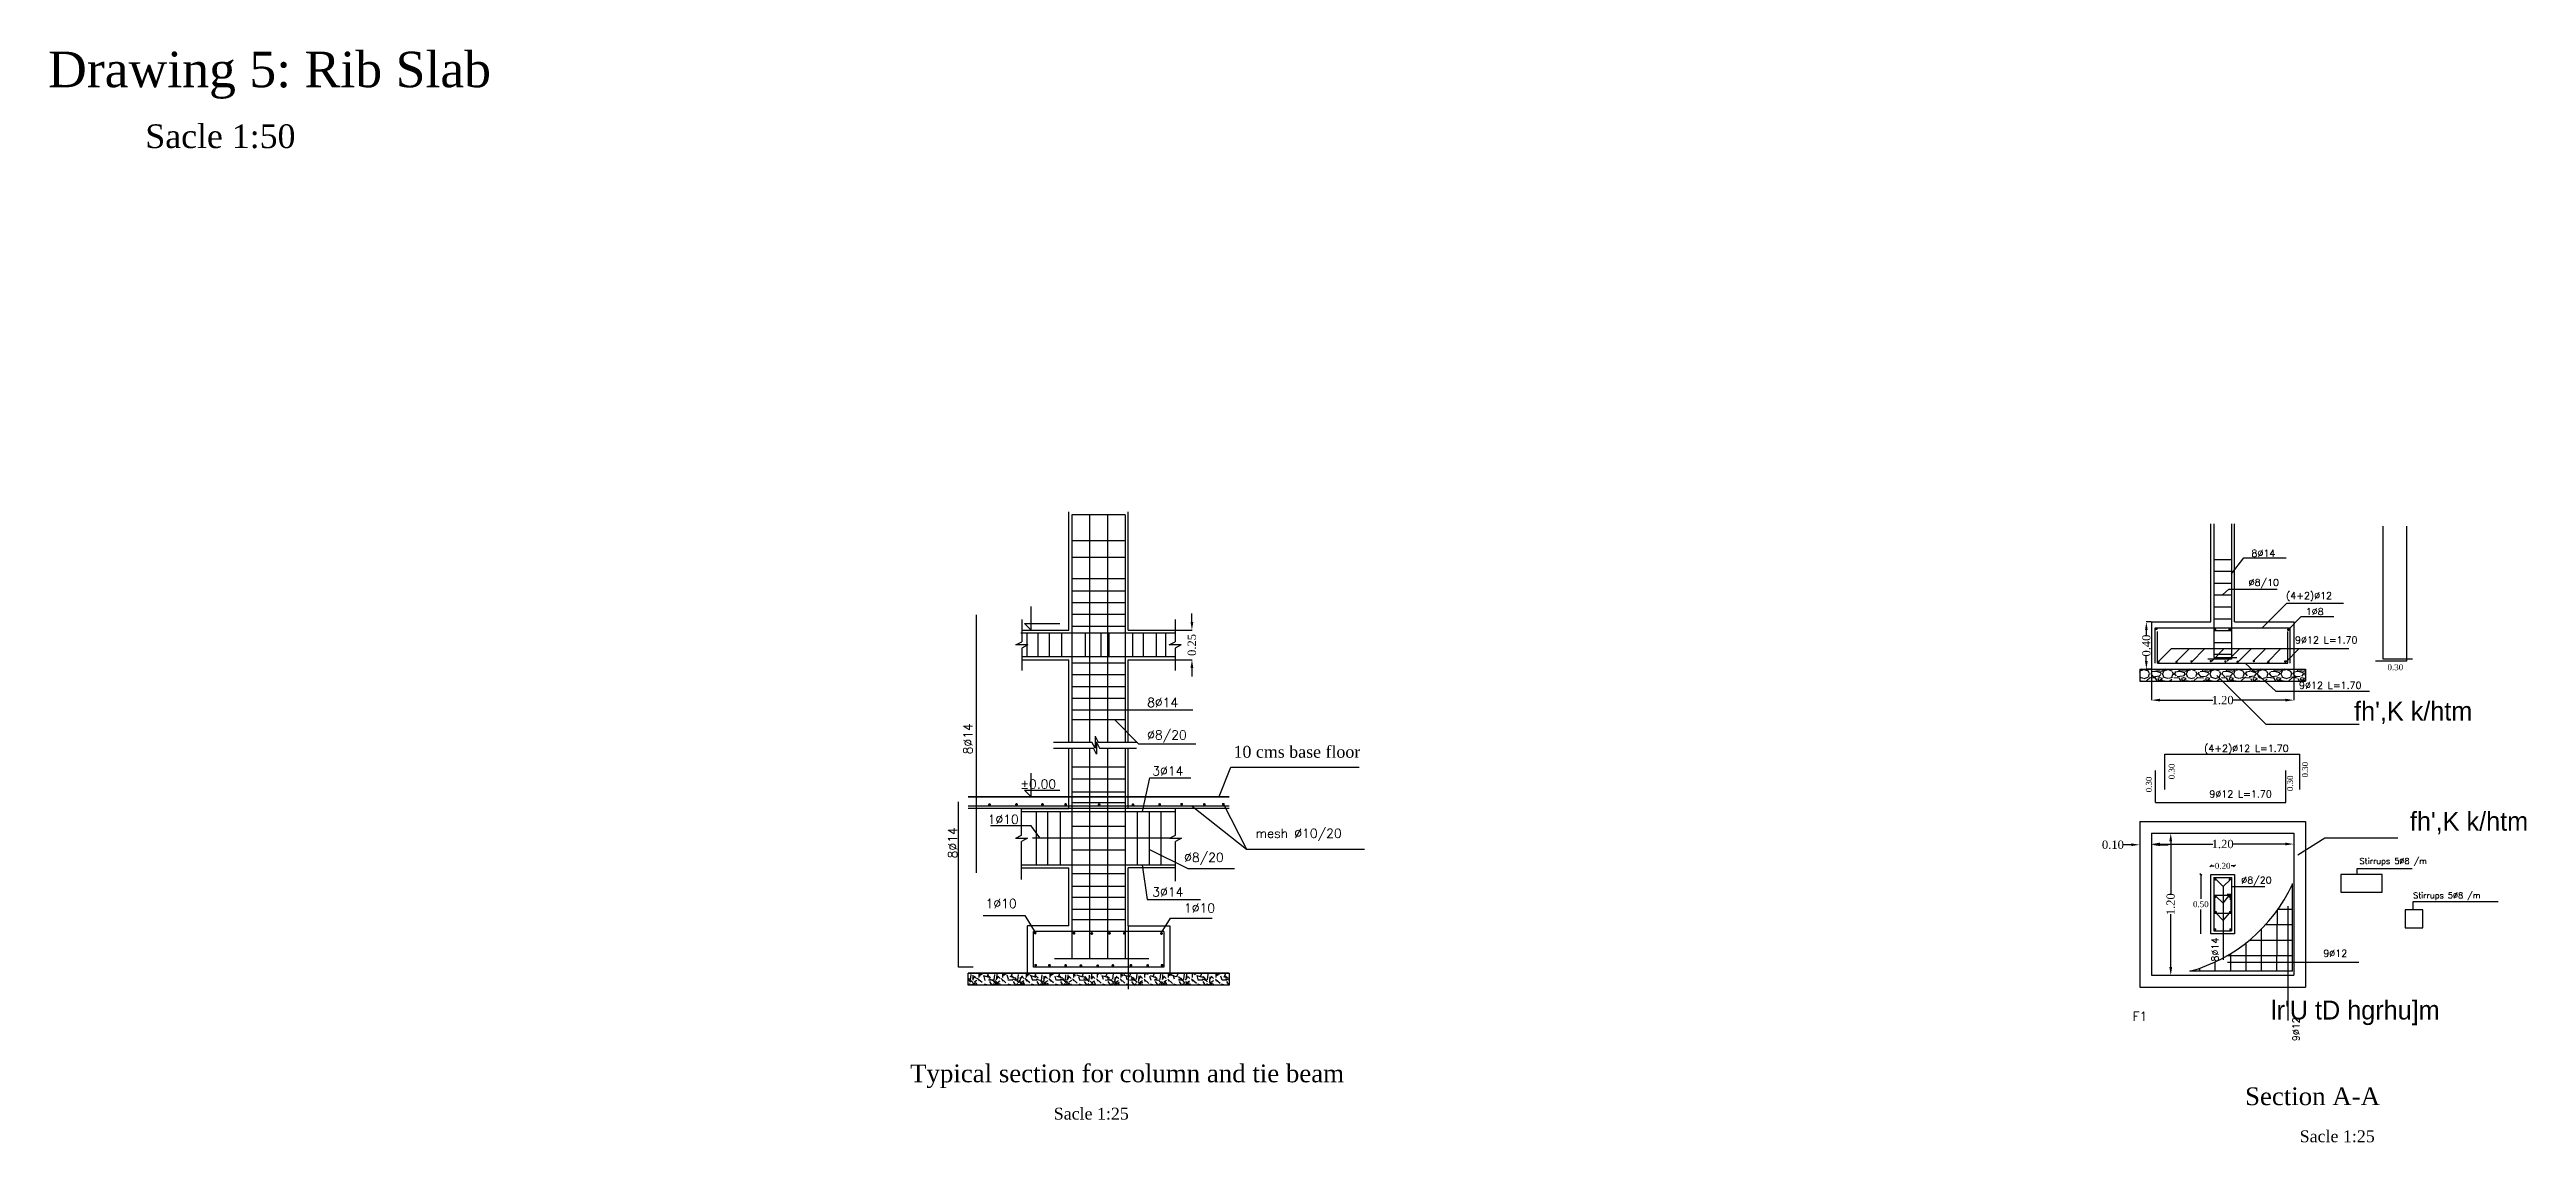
# Model space of a CAD drawing. Extents: x 159757 to 319554, y 183478 to 366995.
# Drawn here: x 159785.21 to 159806.11, y 183494.41 to 183503.64 of the extents above; entities that cross this region are included whole.
import ezdxf

# ---------------------------------------------------------------- set-up
doc = ezdxf.new("R2010")
doc.units = 0
doc.header["$MEASUREMENT"] = 0
doc.header["$PDSIZE"] = 2
doc.linetypes.add('HIDDEN', pattern=[0.375, 0.25, -0.125])
for name, color, linetype in [('04', 1, 'Continuous'), ('1', 6, 'Continuous'), ('DIM', 12, 'Continuous'), ('DIM6', 180, 'Continuous'), ('DROAD', 4, 'HIDDEN'), ('HACTH', 8, 'Continuous'), ('HATCH', 8, 'Continuous'), ('M1', 3, 'Continuous'), ('PAR', 6, 'Continuous'), ('TEXT', 6, 'Continuous'), ('WALL', 7, 'Continuous')]:
    doc.layers.add(name, color=color, linetype=linetype)
doc.styles.add('ATT', font='TXT')
doc.styles.add('F1', font='f1.shx')
doc.styles.get("Standard").update_dxf_attribs({"font": 'times.ttf', "height": 0.15})
doc.styles.add('style11', font='times.ttf', dxfattribs={"height": 0.05})
doc.styles.add('style110', font='times.ttf', dxfattribs={"height": 0.07})
doc.styles.add('style13', font='times.ttf', dxfattribs={"height": 0.06})
doc.styles.add('STYLE2', font='romanc.shx', dxfattribs={"height": 50})
doc.dimstyles.new('Copy of dss', dxfattribs={"dimtxt": 0.18, "dimasz": 0.07, "dimexe": 0.18, "dimexo": 0.0625, "dimgap": 0.09, "dimtad": 0, "dimtoh": 1, "dimrnd": 0.05, "dimzin": 0, "dimdsep": 46, "dimtxsty": 'ATT', "dimcen": 0.09, "dimse1": 1, "dimse2": 1, "dimclrd": 8, "dimclrt": 2, "dimadec": 0, "dimazin": 0, "dimtfac": 1, "dimtofl": 0, "dimtmove": 0, "dimatfit": 3, "dimfxl": 0.18, "dimtolj": 1, "dimtzin": 0, "dimarcsym": 0})

# ---------------------------------------------------------------- blocks, each defined once
blk = doc.blocks.new('_Oblique')
at = {"color": 0, "linetype": 'ByBlock', "lineweight": -2}
blk.add_line((-0.5, -0.5), (0.5, 0.5), dxfattribs=at)
blk = doc.blocks.new('*D49')
at = {"layer": 'DEFPOINTS', "color": 0, "linetype": 'Continuous', "transparency": 16777216}
for p in [(159794.709, 183498.736), (159794.851, 183498.736), (159794.709, 183498.486)]:
    blk.add_point(p, dxfattribs=at)
at = {"layer": 'DIM6', "color": 7, "linetype": 'Continuous', "lineweight": -2, "transparency": 16777216}
for p, q in [((159794.851, 183498.806), (159794.851, 183498.876)), ((159794.851, 183498.416), (159794.851, 183498.346))]:
    blk.add_line(p, q, dxfattribs=at)
at = {"layer": 'DIM6', "color": 0, "linetype": 'Continuous', "lineweight": -2, "transparency": 16777216}
for p, q in [((159794.711, 183498.736), (159794.852, 183498.736)), ((159794.711, 183498.486), (159794.852, 183498.486))]:
    blk.add_line(p, q, dxfattribs=at)
at = {"layer": 'DIM6', "color": 7, "linetype": 'Continuous', "transparency": 16777216}
for points in [[(159794.839, 183498.806), (159794.863, 183498.806), (159794.851, 183498.736)], [(159794.839, 183498.416), (159794.863, 183498.416), (159794.851, 183498.486)]]:
    blk.add_solid(points, dxfattribs=at)
at = {"layer": 'DIM6', "color": 7, "linetype": 'Continuous', "transparency": 16777216, "insert": (159794.851, 183498.611), "char_height": 0.07, "attachment_point": 5, "rotation": 90, "style": 'style110'}
blk.add_mtext('\\A1;0.25', dxfattribs=at)
blk = doc.blocks.new('*D50')
at = {"layer": 'DEFPOINTS', "color": 0, "linetype": 'Continuous', "transparency": 16777216}
for p in [(159802.948, 183497.022), (159804.148, 183497.022), (159804.148, 183496.93)]:
    blk.add_point(p, dxfattribs=at)
at = {"layer": 'DIM6', "color": 0, "linetype": 'Continuous', "lineweight": -2, "transparency": 16777216}
for p, q in [((159802.948, 183497.02), (159802.948, 183496.929)), ((159804.148, 183497.02), (159804.148, 183496.929))]:
    blk.add_line(p, q, dxfattribs=at)
at = {"layer": 'DIM6', "color": 7, "linetype": 'Continuous', "lineweight": -2, "transparency": 16777216}
for p, q in [((159803.018, 183496.93), (159803.466, 183496.93)), ((159804.078, 183496.93), (159803.631, 183496.93))]:
    blk.add_line(p, q, dxfattribs=at)
at = {"layer": 'DIM6', "color": 7, "linetype": 'Continuous', "transparency": 16777216}
for points in [[(159803.018, 183496.942), (159803.018, 183496.919), (159802.948, 183496.93)], [(159804.078, 183496.942), (159804.078, 183496.919), (159804.148, 183496.93)]]:
    blk.add_solid(points, dxfattribs=at)
at = {"layer": 'DIM6', "color": 7, "linetype": 'Continuous', "transparency": 16777216, "insert": (159803.548, 183496.93), "char_height": 0.07, "attachment_point": 5, "style": 'style110'}
blk.add_mtext('\\A1;1.20', dxfattribs=at)
blk = doc.blocks.new('*D51')
at = {"layer": 'DEFPOINTS', "color": 0, "linetype": 'Continuous', "transparency": 16777216}
for p in [(159802.948, 183497.022), (159802.948, 183495.822), (159803.11, 183495.822)]:
    blk.add_point(p, dxfattribs=at)
at = {"layer": 'DIM6', "color": 0, "linetype": 'Continuous', "lineweight": -2, "transparency": 16777216}
for p, q in [((159802.95, 183497.022), (159803.112, 183497.022)), ((159802.95, 183495.822), (159803.112, 183495.822))]:
    blk.add_line(p, q, dxfattribs=at)
at = {"layer": 'DIM6', "color": 7, "linetype": 'Continuous', "lineweight": -2, "transparency": 16777216}
for p, q in [((159803.11, 183496.952), (159803.11, 183496.504)), ((159803.11, 183495.892), (159803.11, 183496.339))]:
    blk.add_line(p, q, dxfattribs=at)
at = {"layer": 'DIM6', "color": 7, "linetype": 'Continuous', "transparency": 16777216}
for points in [[(159803.098, 183496.952), (159803.122, 183496.952), (159803.11, 183497.022)], [(159803.098, 183495.892), (159803.122, 183495.892), (159803.11, 183495.822)]]:
    blk.add_solid(points, dxfattribs=at)
at = {"layer": 'DIM6', "color": 7, "linetype": 'Continuous', "transparency": 16777216, "insert": (159803.11, 183496.422), "char_height": 0.07, "attachment_point": 5, "rotation": 90, "style": 'style110'}
blk.add_mtext('\\A1;1.20', dxfattribs=at)
blk = doc.blocks.new('*D52')
at = {"layer": 'DEFPOINTS', "color": 0, "linetype": 'Continuous', "transparency": 16777216}
for p in [(159802.948, 183498.406), (159804.148, 183498.406), (159804.148, 183498.145)]:
    blk.add_point(p, dxfattribs=at)
at = {"layer": 'DIM6', "color": 0, "linetype": 'Continuous', "lineweight": -2, "transparency": 16777216}
for p, q in [((159802.948, 183498.404), (159802.948, 183498.144)), ((159804.148, 183498.404), (159804.148, 183498.144))]:
    blk.add_line(p, q, dxfattribs=at)
at = {"layer": 'DIM6', "color": 7, "linetype": 'Continuous', "lineweight": -2, "transparency": 16777216}
for p, q in [((159803.018, 183498.145), (159803.466, 183498.145)), ((159804.078, 183498.145), (159803.631, 183498.145))]:
    blk.add_line(p, q, dxfattribs=at)
at = {"layer": 'DIM6', "color": 7, "linetype": 'Continuous', "transparency": 16777216}
for points in [[(159803.018, 183498.157), (159803.018, 183498.134), (159802.948, 183498.145)], [(159804.078, 183498.157), (159804.078, 183498.134), (159804.148, 183498.145)]]:
    blk.add_solid(points, dxfattribs=at)
at = {"layer": 'DIM6', "color": 7, "linetype": 'Continuous', "transparency": 16777216, "insert": (159803.548, 183498.145), "char_height": 0.07, "attachment_point": 5, "style": 'style110'}
blk.add_mtext('\\A1;1.20', dxfattribs=at)
blk = doc.blocks.new('*D53')
at = {"layer": 'DEFPOINTS', "color": 0, "linetype": 'Continuous', "transparency": 16777216}
for p in [(159802.848, 183496.927), (159802.848, 183496.924), (159802.948, 183496.927)]:
    blk.add_point(p, dxfattribs=at)
at = {"layer": 'DIM6', "color": 7, "linetype": 'Continuous', "lineweight": -2, "transparency": 16777216}
for p, q in [((159802.778, 183496.924), (159802.708, 183496.924)), ((159803.018, 183496.924), (159803.088, 183496.924))]:
    blk.add_line(p, q, dxfattribs=at)
at = {"layer": 'DIM6', "color": 0, "linetype": 'Continuous', "lineweight": -2, "transparency": 16777216}
for p, q in [((159802.848, 183496.925), (159802.848, 183496.923)), ((159802.948, 183496.925), (159802.948, 183496.923))]:
    blk.add_line(p, q, dxfattribs=at)
at = {"layer": 'DIM6', "color": 7, "linetype": 'Continuous', "transparency": 16777216}
for points in [[(159802.778, 183496.936), (159802.778, 183496.913), (159802.848, 183496.924)], [(159803.018, 183496.936), (159803.018, 183496.913), (159802.948, 183496.924)]]:
    blk.add_solid(points, dxfattribs=at)
at = {"layer": 'DIM6', "color": 7, "linetype": 'Continuous', "transparency": 16777216, "insert": (159802.622, 183496.924), "char_height": 0.07, "attachment_point": 5, "style": 'style110'}
blk.add_mtext('\\A1;0.10', dxfattribs=at)
blk = doc.blocks.new('*D54')
at = {"layer": 'DEFPOINTS', "color": 0, "linetype": 'Continuous', "transparency": 16777216}
for p in [(159802.904, 183498.806), (159802.948, 183498.806), (159802.948, 183498.406)]:
    blk.add_point(p, dxfattribs=at)
at = {"layer": 'DIM6', "color": 0, "linetype": 'Continuous', "lineweight": -2, "transparency": 16777216}
for p, q in [((159802.946, 183498.806), (159802.903, 183498.806)), ((159802.946, 183498.406), (159802.903, 183498.406))]:
    blk.add_line(p, q, dxfattribs=at)
at = {"layer": 'DIM6', "color": 7, "linetype": 'Continuous', "lineweight": -2, "transparency": 16777216}
for p, q in [((159802.904, 183498.736), (159802.904, 183498.693)), ((159802.904, 183498.476), (159802.904, 183498.519))]:
    blk.add_line(p, q, dxfattribs=at)
at = {"layer": 'DIM6', "color": 7, "linetype": 'Continuous', "transparency": 16777216}
for points in [[(159802.893, 183498.736), (159802.916, 183498.736), (159802.904, 183498.806)], [(159802.893, 183498.476), (159802.916, 183498.476), (159802.904, 183498.406)]]:
    blk.add_solid(points, dxfattribs=at)
at = {"layer": 'DIM6', "color": 7, "linetype": 'Continuous', "transparency": 16777216, "insert": (159802.904, 183498.606), "char_height": 0.07, "attachment_point": 5, "rotation": 90, "style": 'style110'}
blk.add_mtext('\\A1;0.40', dxfattribs=at)

msp = doc.modelspace()

# ---------------------------------------------------------------- hatches: boundary and pattern name
at = {"layer": 'HACTH', "ltscale": 0.05}
h = msp.add_hatch(dxfattribs=at)
h.set_pattern_fill('GRAVEL', color=0, scale=0.2, angle=90, style=0)
h.set_pattern_definition([(318.0128, (195382.343357, 150462.225588), (1.8000002683214, -1.5999996464316), [0.0269072, -2.6638176]), (274.9697, (195382.3633565, 150462.207588), (-0.1999982614014, 2.4000002103035), [0.0461736, -4.571185]), (222.5104, (195382.367357, 150462.161588), (2.2000017347742, 1.9999981436694), [0.0325576, -3.2232064]), (357.2737, (195382.4173565, 150462.083588), (-4.0000000589947, 0.1999992035454), [0.0420476, -4.1627116]), (22.8337, (195382.459357, 150462.081588), (-2.3999992823556, -1.0000019810874), [0.041231, -4.0818746]), (87.2737, (195382.4973565, 150462.097588), (-0.1999992035454, -4.0000000589947), [0.0420476, -4.1627116]), (127.6942, (195382.4993565, 150462.139588), (1.9999980810321, -2.6000014691236), [0.0556058, -5.5049698]), (162.2553, (195382.4653565, 150462.183588), (-4.3999992462478, 1.4000021525411), [0.0524976, -5.1972642]), (211.4296, (195382.4153565, 150462.199588), (-2.5999990072985, -1.6000016468353), [0.04219, -4.1768146]), (265.2364, (195382.379357, 150462.177588), (0.199998306532, 2.200000189264), [0.0481664, -2.3601526]), (312.3974, (195382.3753565, 150462.129588), (2.1999984164028, -2.40000147021465), [0.0622896, -6.166675]), (228.8141, (195382.419357, 150462.281588), (-1.1999994626686, -1.400000589361), [0.0212602, -2.1047688]), (261.4692, (195382.405357, 150462.265588), (0.400001582008, 2.599999656963), [0.0404474, -4.0043022]), (315, (195382.39936, 150462.22559), (0.2000000619, -3e-17), [0.0282842, -0.2545584]), (293.1986, (195382.375357, 150462.211588), (-0.400000265053, 0.999999946133), [0.0152316, -1.507923]), (21.8014, (195382.381357, 150462.197588), (-0.600000054602, -0.1999999821), [0.0215406, -1.0554924]), (120.9638, (195382.401357, 150462.205588), (-0.400000496708, 0.599999604458), [0.0349858, -1.1312046]), (251.5651, (195382.383357, 150462.23559), (0.199999680645, 0.40000008692), [0.0252982, -0.6071574]), (106.3895, (195382.381357, 150462.081588), (-0.5999985419636, 2.0000004396824), [0.03544, -3.508569]), (160.3462, (195382.371357, 150462.115588), (2.2000004271212, -0.7999990494743), [0.0297322, -2.9434816]), (23.1986, (195382.343357, 150462.235588), (-0.999999946133, -0.400000265053), [0.030463, -1.4926916]), (73.6105, (195382.371357, 150462.247588), (-0.5999985419636, -2.0000004396824), [0.03544, -3.508569]), (69.444, (195382.505357, 150462.081588), (-0.399999199284, -1.000000368908), [0.034176, -1.6746248]), (24.7751, (195382.517357, 150462.113588), (-2.200000684368, -0.999998437849), [0.0286356, -2.8349286]), (156.8014, (195382.543357, 150462.237588), (-0.999999946133, 0.400000265053), [0.030463, -1.4926916]), (107.354, (195382.515357, 150462.249588), (0.7999989004518, -2.6000004038194), [0.0335262, -3.3190848]), (159.444, (195382.543357, 150462.139588), (1.000000368908, -0.399999199284), [0.017088, -1.6917128]), (191.3099, (195382.543357, 150462.225588), (-0.800000150446, -0.199999526432), [0.010198, -1.0096058]), (255.9638, (195382.533357, 150462.22359), (0.19999961147, 0.6000001092), [0.041231, -0.78339]), (276.009, (195382.523357, 150462.183588), (-0.1999998634964, 1.9999999501812), [0.03821, -3.7827846]), (33.6901, (195382.419357, 150462.20559), (-0.399999911554, -0.2000002669), [0.0288444, -0.6922658]), (83.1572, (195382.4433565, 150462.221588), (0.400001599585, 3.3999998730957), [0.0503588, -4.9855126]), (150.9454, (195382.449357, 150462.271588), (1.400000076914, -0.80000000544), [0.0205912, -2.0385348]), (180, (195382.43136, 150462.28159), (-0.2, -0.2), [0.012, -0.188]), (210.2564, (195382.517357, 150462.179588), (1.400000491171, 0.7999989773605), [0.0277848, -2.750704]), (138.0128, (195382.493357, 150462.165588), (-1.8000002683214, 1.5999996464316), [0.0538144, -2.6369104]), (90, (195382.45336, 150462.20159), (-0.2, 0.2), [0.052, -0.148]), (55.3048, (195382.453357, 150462.253588), (-1.400001721919, -1.9999988517975), [0.0316228, -3.1306548]), (344.0546, (195382.471357, 150462.279588), (0.80000002533, -0.19999997786), [0.0291204, -1.4269016]), (297.646, (195382.4993565, 150462.271588), (2.0000015426338, -3.7999991614359), [0.047413, -4.6938948]), (265.4261, (195382.5213565, 150462.229588), (-0.1999989602322, -2.6000001116624), [0.0501598, -4.9658148])])
h.paths.add_polyline_path([(159792.963, 183495.74), (159792.963, 183495.841), (159795.165, 183495.841), (159795.165, 183495.74)])
at = {"layer": 'HATCH', "ltscale": 0.2}
h = msp.add_hatch(dxfattribs=at)
h.set_pattern_fill('GRAVEL', color=0, scale=0.2, style=0)
h.set_pattern_definition([(228.0128, (159809.428828, 183515.965402), (-1.599999646, -1.800000268), [0.0269072, -2.6638176]), (184.9697, (159809.410828, 183515.9454025), (2.4000002103, 0.1999982614), [0.0461736, -4.571185]), (132.5104, (159809.364828, 183515.941402), (1.999998144, -2.200001735), [0.0325576, -3.2232064]), (267.2737, (159809.286828, 183515.891402), (0.1999992035, 4.000000059), [0.0420476, -4.1627116]), (292.8337, (159809.284828, 183515.849402), (-1.000001981, 2.3999992824), [0.041231, -4.0818746]), (357.2737, (159809.300828, 183515.811402), (-4.000000059, 0.1999992035), [0.0420476, -4.1627116]), (37.6942, (159809.342828, 183515.8094025), (-2.600001469, -1.999998081), [0.0556058, -5.5049698]), (72.2553, (159809.386828, 183515.8434025), (1.4000021525, 4.3999992462), [0.0524976, -5.1972642]), (121.4296, (159809.402828, 183515.893402), (-1.600001647, 2.5999990073), [0.04219, -4.1768146]), (175.2364, (159809.380828, 183515.929402), (2.200000189, -0.199998307), [0.0481664, -2.3601526]), (222.3974, (159809.332828, 183515.9334025), (-2.4000014702, -2.1999984164), [0.0622896, -6.166675]), (138.8141, (159809.484828, 183515.889402), (-1.40000059, 1.199999463), [0.0212602, -2.1047688]), (171.4692, (159809.468828, 183515.903402), (2.599999657, -0.400001582), [0.0404474, -4.0043022]), (225, (159809.42883, 183515.9094), (-2e-17, -0.2000001), [0.0282842, -0.2545584]), (203.1986, (159809.414828, 183515.933402), (0.999999946, 0.400000265), [0.0152316, -1.507923]), (291.8014, (159809.400828, 183515.927402), (-0.19999998, 0.600000055), [0.0215406, -1.0554924]), (30.9638, (159809.408828, 183515.907402), (0.599999604, 0.400000497), [0.0349858, -1.1312046]), (161.5651, (159809.43883, 183515.9254), (0.40000009, -0.19999968), [0.0252982, -0.6071574]), (16.3895, (159809.284828, 183515.927402), (2.00000044, 0.599998542), [0.03544, -3.508569]), (70.3462, (159809.318828, 183515.937402), (-0.799999049, -2.200000427), [0.0297322, -2.9434816]), (293.1986, (159809.438828, 183515.965402), (-0.400000265, 0.999999946), [0.030463, -1.4926916]), (343.6105, (159809.450828, 183515.937402), (-2.00000044, 0.599998542), [0.03544, -3.508569]), (339.444, (159809.284828, 183515.803402), (-1.00000037, 0.3999992), [0.034176, -1.6746248]), (294.7751, (159809.316828, 183515.791402), (-0.999998438, 2.200000684), [0.0286356, -2.8349286]), (66.8014, (159809.440828, 183515.765402), (0.400000265, 0.999999946), [0.030463, -1.4926916]), (17.354, (159809.452828, 183515.793402), (-2.600000404, -0.7999989005), [0.0335262, -3.3190848]), (69.444, (159809.342828, 183515.765402), (-0.3999992, -1.00000037), [0.017088, -1.6917128]), (101.3099, (159809.428828, 183515.765402), (-0.19999953, 0.80000015), [0.010198, -1.0096058]), (165.9638, (159809.42683, 183515.775402), (0.60000011, -0.19999961), [0.041231, -0.78339]), (186.009, (159809.386828, 183515.785402), (1.99999995, 0.1999998635), [0.03821, -3.7827846]), (303.6901, (159809.40883, 183515.8894), (-0.20000027, 0.39999991), [0.0288444, -0.6922658]), (353.1572, (159809.424828, 183515.8654025), (3.399999873, -0.4000015996), [0.0503588, -4.9855126]), (60.9454, (159809.474828, 183515.859402), (-0.800000005, -1.400000077), [0.0205912, -2.0385348]), (90, (159809.48483, 183515.8774), (-0.2, 0.2), [0.012, -0.188]), (120.2564, (159809.382828, 183515.791402), (0.799998977, -1.400000491), [0.0277848, -2.750704]), (48.0128, (159809.368828, 183515.815402), (1.599999646, 1.800000268), [0.0538144, -2.6369104]), (0, (159809.40483, 183515.8554), (0.2, 0.2), [0.052, -0.148]), (325.3048, (159809.456828, 183515.855402), (-1.999998852, 1.400001722), [0.0316228, -3.1306548]), (254.0546, (159809.482828, 183515.837402), (-0.199999978, -0.800000025), [0.0291204, -1.4269016]), (207.646, (159809.474828, 183515.8094025), (-3.7999991614, -2.0000015426), [0.047413, -4.6938948]), (175.4261, (159809.432828, 183515.7874025), (-2.6000001117, 0.1999989602), [0.0501598, -4.9658148])])
h.paths.add_polyline_path([(159802.848, 183498.406), (159802.848, 183498.306), (159803.912, 183498.306), (159803.812, 183498.406)])
h.paths.add_polyline_path([(159804.248, 183498.306), (159804.248, 183498.406), (159803.812, 183498.406), (159803.912, 183498.306)])

# ---------------------------------------------------------------- linework, layer by layer
at = {"color": 0, "ltscale": 0.13}
for p, q in [((159793.838, 183499.711), (159793.838, 183498.366)), ((159793.988, 183499.711), (159793.988, 183498.366)), ((159794.138, 183499.711), (159794.138, 183498.366)), ((159794.288, 183499.711), (159794.288, 183498.366)), ((159793.838, 183499.489), (159793.838, 183499.265)), ((159794.288, 183499.489), (159793.838, 183499.489)), ((159794.288, 183499.489), (159794.288, 183499.276)), ((159794.288, 183499.489), (159794.288, 183499.397)), ((159794.288, 183499.349), (159793.838, 183499.349)), ((159793.838, 183499.3), (159793.838, 183499.265)), ((159793.838, 183499.283), (159793.838, 183499.276)), ((159794.288, 183499.3), (159794.288, 183499.276)), ((159794.288, 183499.283), (159794.288, 183499.276)), ((159794.288, 183499.168), (159793.838, 183499.168)), ((159794.288, 183499.064), (159793.838, 183499.064)), ((159793.033, 183496.687), (159793.033, 183498.864)), ((159794.288, 183498.966), (159793.838, 183498.966)), ((159794.288, 183498.867), (159793.838, 183498.867)), ((159794.709, 183498.711), (159793.408, 183498.711)), ((159793.458, 183498.711), (159793.458, 183498.512)), ((159793.55, 183498.711), (159793.55, 183498.512)), ((159793.645, 183498.711), (159793.645, 183498.512)), ((159793.75, 183498.711), (159793.75, 183498.512)), ((159794.288, 183498.766), (159793.838, 183498.766)), ((159793.95, 183498.711), (159793.95, 183498.512)), ((159794.081, 183498.711), (159794.081, 183498.512)), ((159794.15, 183498.711), (159794.15, 183498.512)), ((159794.35, 183498.711), (159794.35, 183498.512)), ((159794.439, 183498.711), (159794.439, 183498.512)), ((159794.55, 183498.711), (159794.55, 183498.512)), ((159794.55, 183498.711), (159794.55, 183498.512)), ((159794.629, 183498.711), (159794.629, 183498.512)), ((159794.709, 183498.511), (159793.413, 183498.511)), ((159793.838, 183498.458), (159793.838, 183497.79)), ((159794.288, 183498.458), (159793.838, 183498.458)), ((159793.988, 183498.456), (159793.988, 183497.79)), ((159794.138, 183498.458), (159794.138, 183497.79)), ((159794.288, 183498.457), (159794.288, 183497.79)), ((159794.288, 183498.358), (159793.838, 183498.358)), ((159794.288, 183498.258), (159793.838, 183498.258)), ((159794.288, 183498.158), (159793.838, 183498.158)), ((159794.288, 183497.979), (159793.838, 183497.979)), ((159794.288, 183497.979), (159793.838, 183497.979)), ((159793.838, 183497.74), (159793.838, 183497.479)), ((159793.988, 183497.74), (159793.988, 183497.479)), ((159794.138, 183497.74), (159794.138, 183497.479)), ((159794.288, 183497.74), (159794.288, 183497.479)), ((159794.288, 183497.579), (159793.838, 183497.579)), ((159794.288, 183497.479), (159793.838, 183497.479)), ((159793.838, 183497.479), (159793.838, 183495.962)), ((159793.988, 183497.479), (159793.988, 183495.967)), ((159794.138, 183497.479), (159794.138, 183495.967)), ((159794.288, 183497.479), (159794.288, 183495.965)), ((159792.882, 183495.891), (159792.882, 183497.286)), ((159793.413, 183497.204), (159794.713, 183497.204)), ((159793.538, 183497.204), (159793.538, 183496.754)), ((159793.632, 183497.204), (159793.632, 183496.754)), ((159793.738, 183497.204), (159793.738, 183496.754)), ((159794.288, 183497.369), (159793.838, 183497.369)), ((159794.288, 183497.279), (159793.838, 183497.279)), ((159794.389, 183497.204), (159794.389, 183496.754)), ((159794.491, 183497.204), (159794.491, 183496.754)), ((159794.589, 183497.204), (159794.589, 183496.754)), ((159794.288, 183497.079), (159793.838, 183497.079)), ((159794.288, 183496.879), (159793.838, 183496.879)), ((159793.414, 183496.754), (159794.713, 183496.754)), ((159794.288, 183496.679), (159793.838, 183496.679)), ((159794.288, 183496.573), (159793.838, 183496.573)), ((159804.136, 183495.857), (159804.136, 183496.598)), ((159794.288, 183496.479), (159793.838, 183496.479)), ((159794.288, 183496.377), (159793.838, 183496.377)), ((159803.611, 183496.495), (159803.478, 183496.495)), ((159803.618, 183496.505), (159803.587, 183496.505)), ((159803.611, 183496.495), (159803.611, 183496.458)), ((159793.513, 183495.891), (159793.513, 183496.191)), ((159794.615, 183496.191), (159793.513, 183496.191)), ((159794.615, 183496.191), (159793.513, 183496.191)), ((159794.288, 183496.291), (159793.838, 183496.291)), ((159794.615, 183496.191), (159794.615, 183495.891)), ((159803.618, 183496.345), (159803.478, 183496.345)), ((159793.692, 183495.965), (159793.838, 183495.965)), ((159793.838, 183495.965), (159794.288, 183495.965)), ((159794.288, 183495.965), (159794.488, 183495.965)), ((159793.006, 183495.891), (159792.882, 183495.891)), ((159794.615, 183495.891), (159793.513, 183495.891))]:
    msp.add_line(p, q, dxfattribs=at)
at = {"linetype": 'Continuous'}
msp.add_line((159794.288, 183499.711), (159793.838, 183499.711), dxfattribs=at)
at = {"color": 0, "linetype": 'ByBlock', "ltscale": 25}
for p, q in [((159803.364, 183496.672), (159803.364, 183496.467)), ((159803.448, 183496.746), (159803.476, 183496.746)), ((159803.648, 183496.746), (159803.621, 183496.746)), ((159803.364, 183496.172), (159803.364, 183496.377))]:
    msp.add_line(p, q, dxfattribs=at)
at = {"color": 0, "ltscale": 0.13}
msp.add_arc((159802.907, 183497.162), 1.356, 285.6314, 335.0672, dxfattribs=at)
at = {"layer": '04', "color": 0}
for p, q in [((159793.813, 183498.864), (159793.813, 183499.736)), ((159794.313, 183498.736), (159794.313, 183499.736)), ((159803.448, 183498.806), (159803.448, 183499.633)), ((159803.648, 183498.806), (159803.648, 183499.633)), ((159793.813, 183499.265), (159793.813, 183499.3)), ((159793.813, 183499.276), (159793.813, 183499.283)), ((159793.813, 183499.276), (159793.813, 183499.283)), ((159794.313, 183499.276), (159794.313, 183499.3)), ((159794.313, 183499.276), (159794.313, 183499.283)), ((159794.313, 183499.276), (159794.313, 183499.283)), ((159793.813, 183499.189), (159793.813, 183499.226)), ((159794.313, 183499.189), (159794.313, 183499.226)), ((159793.494, 183498.735), (159793.494, 183498.935)), ((159793.813, 183498.736), (159793.813, 183498.864)), ((159793.413, 183498.736), (159793.813, 183498.736)), ((159793.416, 183498.826), (159793.416, 183498.637)), ((159793.437, 183498.791), (159793.494, 183498.735)), ((159793.437, 183498.791), (159793.737, 183498.791)), ((159794.313, 183498.736), (159794.709, 183498.736)), ((159794.709, 183498.826), (159794.709, 183498.637)), ((159802.948, 183498.806), (159803.448, 183498.806)), ((159802.948, 183498.806), (159802.948, 183498.406)), ((159803.648, 183498.806), (159804.148, 183498.806)), ((159804.148, 183498.806), (159804.148, 183498.406)), ((159793.366, 183498.611), (159793.417, 183498.637)), ((159793.467, 183498.611), (159793.366, 183498.611)), ((159793.413, 183498.486), (159793.813, 183498.486)), ((159793.416, 183498.584), (159793.416, 183498.396)), ((159793.466, 183498.611), (159793.417, 183498.584)), ((159793.813, 183497.79), (159793.813, 183498.486)), ((159793.813, 183498.081), (159793.813, 183498.486)), ((159794.313, 183497.79), (159794.313, 183498.486)), ((159794.313, 183498.081), (159794.313, 183498.486)), ((159794.313, 183498.486), (159794.709, 183498.486)), ((159794.659, 183498.611), (159794.71, 183498.637)), ((159794.76, 183498.611), (159794.659, 183498.611)), ((159794.709, 183498.584), (159794.709, 183498.396)), ((159794.759, 183498.611), (159794.71, 183498.584)), ((159802.848, 183498.406), (159804.248, 183498.406)), ((159802.848, 183498.306), (159804.248, 183498.306)), ((159804.148, 183498.406), (159804.248, 183498.406)), ((159804.248, 183498.406), (159804.248, 183498.306)), ((159793.837, 183498.062), (159794.859, 183498.062)), ((159794.034, 183497.842), (159794.034, 183497.74)), ((159794.034, 183497.84), (159794.06, 183497.791)), ((159794.2, 183497.979), (159794.401, 183497.777)), ((159793.684, 183497.79), (159794.008, 183497.79)), ((159793.684, 183497.74), (159794.02, 183497.74)), ((159793.813, 183497.479), (159793.813, 183497.74)), ((159794.034, 183497.74), (159794.007, 183497.791)), ((159794.045, 183497.69), (159794.02, 183497.74)), ((159794.045, 183497.792), (159794.045, 183497.69)), ((159794.045, 183497.79), (159794.072, 183497.741)), ((159794.061, 183497.79), (159794.384, 183497.79)), ((159794.072, 183497.74), (159794.384, 183497.74)), ((159794.313, 183497.479), (159794.313, 183497.74)), ((159794.313, 183497.628), (159794.313, 183497.74)), ((159794.401, 183497.777), (159794.883, 183497.777)), ((159793.494, 183497.329), (159793.494, 183497.529)), ((159793.813, 183497.229), (159793.813, 183497.479)), ((159794.313, 183497.229), (159794.313, 183497.479)), ((159795.165, 183497.329), (159792.963, 183497.329)), ((159792.963, 183497.329), (159795.165, 183497.329)), ((159795.165, 183497.249), (159792.963, 183497.249)), ((159795.165, 183497.229), (159792.963, 183497.229)), ((159793.413, 183497.229), (159793.813, 183497.229)), ((159793.414, 183497.006), (159793.414, 183497.229)), ((159793.437, 183497.385), (159793.494, 183497.329)), ((159793.437, 183497.385), (159793.737, 183497.385)), ((159794.713, 183497.229), (159794.313, 183497.229)), ((159794.712, 183497.006), (159794.712, 183497.229)), ((159793.362, 183496.979), (159793.464, 183496.979)), ((159793.364, 183496.979), (159793.412, 183497.005)), ((159793.464, 183496.979), (159793.414, 183496.953)), ((159794.661, 183496.979), (159794.762, 183496.979)), ((159794.662, 183496.979), (159794.711, 183497.005)), ((159794.762, 183496.979), (159794.712, 183496.953)), ((159802.848, 183497.122), (159802.848, 183495.722)), ((159802.848, 183497.122), (159804.248, 183497.122)), ((159802.948, 183497.022), (159802.948, 183495.822)), ((159802.948, 183497.022), (159804.148, 183497.022)), ((159804.148, 183497.022), (159804.148, 183495.822)), ((159804.248, 183497.122), (159804.248, 183495.722)), ((159793.414, 183496.632), (159793.414, 183496.953)), ((159794.712, 183496.617), (159794.712, 183496.953)), ((159793.414, 183496.729), (159793.813, 183496.729)), ((159793.813, 183496.241), (159793.813, 183496.729)), ((159794.713, 183496.729), (159794.313, 183496.729)), ((159794.313, 183496.241), (159794.313, 183496.729)), ((159803.448, 183496.672), (159803.648, 183496.672)), ((159803.448, 183496.172), (159803.448, 183496.672)), ((159803.648, 183496.672), (159803.648, 183496.172)), ((159793.463, 183495.841), (159793.463, 183496.241)), ((159793.813, 183496.241), (159793.463, 183496.241)), ((159794.313, 183496.241), (159794.665, 183496.241)), ((159794.665, 183496.241), (159794.665, 183495.841)), ((159803.648, 183496.172), (159803.448, 183496.172)), ((159792.963, 183495.74), (159792.963, 183495.841)), ((159795.165, 183495.841), (159792.963, 183495.841)), ((159795.165, 183495.741), (159792.963, 183495.74)), ((159795.165, 183495.841), (159795.165, 183495.741)), ((159802.848, 183495.722), (159804.248, 183495.722)), ((159802.948, 183495.822), (159804.148, 183495.822))]:
    msp.add_line(p, q, dxfattribs=at)
msp.add_lwpolyline([(159792.963, 183495.74), (159792.963, 183495.841), (159795.165, 183495.841), (159795.165, 183495.74)], close=True, dxfattribs=at)
at = {"layer": '1', "color": 0, "linetype": 'Continuous'}
msp.add_line((159802.848, 183498.406), (159802.848, 183498.306), dxfattribs=at)
at = {"layer": 'DEFPOINTS', "color": 0, "linetype": 'ByBlock'}
for p in [(159793.813, 183499.737), (159794.313, 183499.737), (159793.813, 183498.486), (159794.313, 183498.486), (159804.145, 183498.406), (159804.145, 183498.406), (159804.248, 183498.404), (159805.024, 183498.352), (159804.199, 183497.69), (159804.199, 183497.39), (159804.148, 183497.022), (159804.248, 183496.972), (159802.848, 183495.722), (159802.948, 183495.822)]:
    msp.add_point(p, dxfattribs=at)
at = {"layer": 'DEFPOINTS', "color": 0, "linetype": 'ByBlock', "ltscale": 25}
for p in [(159804.083, 183498.806), (159804.083, 183498.406), (159804.083, 183498.406), (159804.083, 183498.306), (159804.148, 183498.406), (159803.863, 183497.017), (159803.364, 183496.672), (159803.448, 183496.672), (159803.448, 183496.672), (159803.648, 183496.746), (159803.648, 183496.672), (159803.587, 183496.187), (159803.863, 183495.817)]:
    msp.add_point(p, dxfattribs=at)
at = {"layer": 'DIM', "color": 0}
for p, q in [((159804.181, 183496.839), (159804.409, 183496.983)), ((159804.409, 183496.983), (159805.025, 183496.983))]:
    msp.add_line(p, q, dxfattribs=at)
at = {"layer": 'DIM6', "color": 0, "linetype": 'Continuous'}
for p, q in [((159794.433, 183497.204), (159794.495, 183497.489)), ((159794.495, 183497.489), (159794.843, 183497.489)), ((159795.081, 183497.331), (159795.178, 183497.578)), ((159795.178, 183497.578), (159796.263, 183497.578)), ((159794.853, 183497.249), (159795.312, 183496.886)), ((159795.114, 183497.272), (159795.312, 183496.886)), ((159793.495, 183497.085), (159793.15, 183497.085)), ((159793.567, 183496.982), (159793.495, 183497.085)), ((159793.505, 183496.983), (159794.66, 183496.983)), ((159794.492, 183496.885), (159794.816, 183496.725)), ((159795.312, 183496.886), (159796.306, 183496.886)), ((159794.431, 183496.754), (159794.473, 183496.462)), ((159794.816, 183496.725), (159795.21, 183496.725)), ((159794.473, 183496.462), (159794.923, 183496.462)), ((159793.089, 183496.326), (159793.442, 183496.326)), ((159793.442, 183496.326), (159793.527, 183496.184)), ((159794.313, 183496.241), (159794.313, 183495.704)), ((159794.591, 183496.179), (159794.67, 183496.305)), ((159794.67, 183496.305), (159795.023, 183496.305))]:
    msp.add_line(p, q, dxfattribs=at)
at = {"layer": 'DIM6', "color": 7, "linetype": 'Continuous'}
for p, q in [((159804.683, 183496.677), (159804.683, 183496.725)), ((159804.683, 183496.725), (159805.146, 183496.725)), ((159805.156, 183496.378), (159805.156, 183496.444)), ((159805.156, 183496.444), (159805.873, 183496.444))]:
    msp.add_line(p, q, dxfattribs=at)
for points in [[(159804.545, 183496.523), (159804.895, 183496.523), (159804.895, 183496.673), (159804.545, 183496.673)], [(159805.088, 183496.224), (159805.238, 183496.224), (159805.238, 183496.374), (159805.088, 183496.374)]]:
    msp.add_lwpolyline(points, close=True, dxfattribs=at)
at = {"layer": 'PAR', "color": 0, "ltscale": 0.13}
msp.add_line((159804.248, 183498.406), (159804.248, 183498.306), dxfattribs=at)
at = {"layer": 'TEXT', "color": 0, "ltscale": 0.13}
for p, q in [((159803.623, 183499.211), (159803.726, 183499.346)), ((159803.726, 183499.346), (159804.085, 183499.346)), ((159803.548, 183499.033), (159803.599, 183499.083)), ((159803.599, 183499.083), (159804.009, 183499.083)), ((159803.881, 183498.756), (159804.089, 183498.965)), ((159804.089, 183498.965), (159804.569, 183498.965)), ((159804.1, 183498.74), (159804.21, 183498.85)), ((159804.21, 183498.85), (159804.485, 183498.85)), ((159803.004, 183498.469), (159803.115, 183498.58)), ((159803.115, 183498.58), (159804.613, 183498.58)), ((159803.162, 183498.473), (159803.269, 183498.58)), ((159803.282, 183498.463), (159803.399, 183498.58)), ((159803.457, 183498.475), (159803.562, 183498.58)), ((159803.587, 183498.473), (159803.694, 183498.58)), ((159803.679, 183498.469), (159803.79, 183498.58)), ((159803.997, 183498.221), (159803.737, 183498.456)), ((159803.806, 183498.475), (159803.911, 183498.58)), ((159803.924, 183498.464), (159804.04, 183498.58)), ((159804.079, 183498.464), (159804.195, 183498.58)), ((159803.911, 183497.941), (159803.5, 183498.352)), ((159803.997, 183498.221), (159804.786, 183498.221)), ((159803.911, 183497.941), (159804.7, 183497.941)), ((159803.492, 183496.632), (159803.552, 183496.572)), ((159803.613, 183496.632), (159803.552, 183496.572)), ((159803.552, 183496.572), (159803.552, 183495.952)), ((159803.623, 183496.572), (159803.905, 183496.572)), ((159803.488, 183496.494), (159803.552, 183496.43)), ((159803.552, 183496.43), (159803.605, 183496.498)), ((159804.098, 183496.407), (159804.098, 183495.44)), ((159803.492, 183496.347), (159803.552, 183496.286)), ((159803.552, 183496.286), (159803.605, 183496.347)), ((159803.588, 183495.933), (159804.698, 183495.933))]:
    msp.add_line(p, q, dxfattribs=at)
at = {"layer": 'WALL', "color": 0, "ltscale": 0.13}
for p, q in [((159803.473, 183499.633), (159803.473, 183498.504)), ((159803.623, 183499.633), (159803.623, 183498.49)), ((159804.9, 183499.615), (159804.9, 183498.493)), ((159805.1, 183499.615), (159805.1, 183498.473)), ((159803.473, 183499.333), (159803.623, 183499.333)), ((159803.473, 183499.233), (159803.623, 183499.233)), ((159803.473, 183499.133), (159803.623, 183499.133)), ((159803.473, 183499.033), (159803.623, 183499.033)), ((159803.473, 183498.933), (159803.623, 183498.933)), ((159802.978, 183498.456), (159802.978, 183498.756)), ((159802.978, 183498.756), (159804.118, 183498.756)), ((159802.998, 183498.456), (159802.998, 183498.726)), ((159803.473, 183498.833), (159803.623, 183498.833)), ((159803.473, 183498.733), (159803.623, 183498.733)), ((159804.098, 183498.456), (159804.098, 183498.726)), ((159804.118, 183498.456), (159804.118, 183498.756)), ((159802.998, 183498.456), (159804.098, 183498.456)), ((159803.623, 183498.49), (159803.424, 183498.49)), ((159803.473, 183498.633), (159803.623, 183498.633)), ((159803.473, 183498.533), (159803.623, 183498.533)), ((159803.473, 183498.504), (159803.668, 183498.504)), ((159805.1, 183498.473), (159804.839, 183498.473)), ((159804.9, 183498.493), (159805.149, 183498.493)), ((159803.059, 183497.69), (159804.199, 183497.69)), ((159803.059, 183497.39), (159803.059, 183497.69)), ((159804.199, 183497.39), (159804.199, 183497.69)), ((159802.981, 183497.28), (159802.981, 183497.55)), ((159804.081, 183497.28), (159804.081, 183497.55)), ((159802.981, 183497.28), (159804.081, 183497.28)), ((159803.473, 183496.647), (159803.623, 183496.647)), ((159803.473, 183496.647), (159803.473, 183496.197)), ((159803.623, 183496.647), (159803.623, 183496.197)), ((159804.136, 183495.857), (159804.136, 183496.591)), ((159803.478, 183496.495), (159803.478, 183496.345)), ((159803.618, 183496.505), (159803.618, 183496.345)), ((159804.006, 183495.857), (159804.012, 183496.377)), ((159804.136, 183496.377), (159804.012, 183496.377)), ((159803.473, 183496.197), (159803.623, 183496.197)), ((159803.876, 183495.857), (159803.876, 183496.214)), ((159804.136, 183496.247), (159803.907, 183496.247)), ((159803.486, 183495.857), (159803.486, 183495.937)), ((159804.136, 183495.987), (159803.582, 183495.987)), ((159803.616, 183495.857), (159803.616, 183496.007)), ((159803.746, 183495.857), (159803.746, 183496.098)), ((159804.136, 183496.117), (159803.77, 183496.117)), ((159804.136, 183495.857), (159803.272, 183495.857)), ((159803.356, 183495.857), (159803.356, 183495.883))]:
    msp.add_line(p, q, dxfattribs=at)
for points, const_width in [([(159802.984, 183498.746, 1), (159802.994, 183498.746, 1)], 0.01), ([(159803.476, 183498.74, 1), (159803.486, 183498.74, 1)], 0.01), ([(159803.481, 183498.74, 1), (159803.491, 183498.74, 1)], 0.01), ([(159803.6, 183498.74, 1), (159803.61, 183498.74, 1)], 0.01), ([(159803.605, 183498.74, 1), (159803.615, 183498.74, 1)], 0.01), ([(159804.095, 183498.74, 1), (159804.105, 183498.74, 1)], 0.01), ([(159804.1, 183498.74, 1), (159804.11, 183498.74, 1)], 0.01), ([(159803.002, 183498.469, 1), (159803.012, 183498.469, 1)], 0.01), ([(159803.154, 183498.469, 1), (159803.164, 183498.469, 1)], 0.01), ([(159803.28, 183498.472, 1), (159803.29, 183498.472, 1)], 0.01), ([(159803.443, 183498.475, 1), (159803.453, 183498.475, 1)], 0.01), ([(159803.566, 183498.472, 1), (159803.576, 183498.472, 1)], 0.01), ([(159803.669, 183498.469, 1), (159803.679, 183498.469, 1)], 0.01), ([(159803.806, 183498.475, 1), (159803.816, 183498.475, 1)], 0.01), ([(159803.929, 183498.469, 1), (159803.939, 183498.469, 1)], 0.01), ([(159804.071, 183498.472, 1), (159804.081, 183498.472, 1)], 0.01), ([(159804.076, 183498.472, 1), (159804.086, 183498.472, 1)], 0.01), ([(159804.076, 183498.472, 1), (159804.086, 183498.472, 1)], 0.01), ([(159793.143, 183497.256, 1), (159793.143, 183497.268, 1)], 0.012), ([(159793.371, 183497.258, 1), (159793.371, 183497.27, 1)], 0.012), ([(159793.59, 183497.258, 1), (159793.59, 183497.27, 1)], 0.012), ([(159793.785, 183497.258, 1), (159793.785, 183497.27, 1)], 0.012), ([(159794.068, 183497.256, 1), (159794.068, 183497.268, 1)], 0.012), ([(159794.354, 183497.256, 1), (159794.354, 183497.268, 1)], 0.012), ([(159794.579, 183497.258, 1), (159794.579, 183497.27, 1)], 0.012), ([(159794.764, 183497.26, 1), (159794.764, 183497.272, 1)], 0.012), ([(159794.955, 183497.258, 1), (159794.955, 183497.27, 1)], 0.012), ([(159795.116, 183497.26, 1), (159795.116, 183497.272, 1)], 0.012), ([(159803.482, 183496.632, 1), (159803.492, 183496.632, 1)], 0.01), ([(159803.603, 183496.632, 1), (159803.613, 183496.632, 1)], 0.01), ([(159803.48, 183496.483, 1), (159803.49, 183496.483, 1)], 0.01), ([(159803.485, 183496.356, 1), (159803.495, 183496.356, 1)], 0.01), ([(159803.601, 183496.487, 1), (159803.611, 183496.487, 1)], 0.01), ([(159803.605, 183496.356, 1), (159803.615, 183496.356, 1)], 0.01), ([(159793.528, 183496.173, 1), (159793.528, 183496.185, 1)], 0.012), ([(159793.856, 183496.171, 1), (159793.856, 183496.183, 1)], 0.012), ([(159794.006, 183496.169, 1), (159794.006, 183496.181, 1)], 0.012), ([(159794.155, 183496.171, 1), (159794.155, 183496.183, 1)], 0.012), ([(159794.281, 183496.171, 1), (159794.281, 183496.183, 1)], 0.012), ([(159794.594, 183496.169, 1), (159794.594, 183496.181, 1)], 0.012), ([(159803.48, 183496.209, 1), (159803.49, 183496.209, 1)], 0.01), ([(159803.608, 183496.209, 1), (159803.618, 183496.209, 1)], 0.01), ([(159793.532, 183495.901, 1), (159793.532, 183495.913, 1)], 0.012), ([(159793.649, 183495.9, 1), (159793.649, 183495.912, 1)], 0.012), ([(159793.785, 183495.899, 1), (159793.785, 183495.911, 1)], 0.012), ([(159793.914, 183495.897, 1), (159793.914, 183495.909, 1)], 0.012), ([(159794.056, 183495.896, 1), (159794.056, 183495.908, 1)], 0.012), ([(159794.184, 183495.899, 1), (159794.184, 183495.911, 1)], 0.012), ([(159794.336, 183495.9, 1), (159794.336, 183495.912, 1)], 0.012), ([(159794.478, 183495.899, 1), (159794.478, 183495.911, 1)], 0.012), ([(159794.599, 183495.901, 1), (159794.599, 183495.913, 1)], 0.012)]:
    msp.add_lwpolyline(points, format="xyb", close=True, dxfattribs=dict(at, const_width=const_width))

# ---------------------------------------------------------------- block references
at = {"color": 0, "linetype": 'ByBlock', "ltscale": 25, "xscale": 0.01600000000325963, "yscale": 0.01600000000325963, "zscale": 0.0160000000000025}
for p, rotation in [((159803.364, 183496.672), 90), ((159803.448, 183496.746), 180)]:
    msp.add_blockref('_Oblique', p, dxfattribs=dict(at, rotation=rotation))
msp.add_blockref('_Oblique', (159803.648, 183496.746), dxfattribs=at)

# ---------------------------------------------------------------- texts
at = {"color": 0, "linetype": 'ByBlock', "ltscale": 25, "char_height": 0.05, "attachment_point": 5}
for s, insert in [('\\A1;0.20', (159803.548, 183496.746)), ('\\A1;0.50', (159803.364, 183496.422))]:
    msp.add_mtext(s, dxfattribs=dict(at, insert=insert))
at = {"layer": 'DIM6', "color": 7, "linetype": 'Continuous'}
msp.add_text('Drawing 5: Rib Slab', height=0.3, dxfattribs=at).set_placement((159785.199, 183503.32))
for s, height, style, p in [('Sacle 1:50', 0.2, 'style13', (159786.02, 183502.806)), ('0.30', 0.05, 'style11', (159804.939, 183498.398)), ('Sacle 1:25', 0.1, 'style13', (159793.685, 183494.604)), ('Sacle 1:25', 0.1, 'style13', (159804.198, 183494.413))]:
    msp.add_text(s, height=height, dxfattribs=dict(at, style=style)).set_placement(p)
at = {"layer": 'DIM6', "color": 0, "linetype": 'Continuous'}
for s, height, p in [('10 cms base floor', 0.1, (159795.202, 183497.659)), ('Typical section for column and tie beam', 0.15, (159792.473, 183494.919)), ('Section A-A', 0.15, (159803.737, 183494.726))]:
    msp.add_text(s, height=height, dxfattribs=at).set_placement(p)
at = {"layer": 'DIM6', "color": 7, "linetype": 'Continuous', "style": 'style11'}
for p in [(159803.143, 183497.477), (159804.268, 183497.492), (159802.95, 183497.367), (159804.142, 183497.377)]:
    msp.add_text('0.30', height=0.05, rotation=90, dxfattribs=at).set_placement(p)
at = {"layer": 'DROAD', "color": 0, "linetype": 'ByBlock', "style": 'F1'}
for s, p in [("fh',K k/htm", (159804.657, 183497.973)), ("fh',K k/htm", (159805.128, 183497.043)), ("lr'U tD hgrhu]m", (159803.956, 183495.449))]:
    msp.add_text(s, height=0.159, dxfattribs=at).set_placement(p)
at = {"layer": 'M1', "color": 0, "linetype": 'ByBlock', "style": 'STYLE2'}
for s, height, p in [('8%%c14', 0.0588, (159803.791, 183499.356)), ('%%c8/10', 0.0588, (159803.767, 183499.109)), ('(4+2)%%C12', 0.0588, (159804.083, 183498.999)), ('1%%c8', 0.0588, (159804.249, 183498.864)), ('9%%C12 L=1.70', 0.0588, (159804.159, 183498.624)), ('9%%C12 L=1.70', 0.0588, (159804.193, 183498.241)), ('8%%C14', 0.0764, (159794.473, 183498.087)), ('%%C8/20', 0.0764, (159794.473, 183497.813)), ('(4+2)%%C12 L=1.70', 0.0588, (159803.392, 183497.708)), ('%%p0.00', 0.0764, (159793.404, 183497.398)), ('3%%C14', 0.0764, (159794.516, 183497.509)), ('9%%C12 L=1.70', 0.0588, (159803.436, 183497.324)), ('1%%c10', 0.0764, (159793.128, 183497.101)), ('mesh %%C10/20', 0.07644, (159795.387, 183496.983)), ('%%C8/20', 0.0764, (159794.785, 183496.779)), ('Stirrups 5%%C8 /m', 0.05, (159804.703, 183496.762)), ('3%%C14', 0.0764, (159794.516, 183496.487)), ('%%c8/20', 0.0588, (159803.705, 183496.596)), ('1%%c10', 0.0764, (159793.11, 183496.39)), ('1%%c10', 0.0764, (159794.784, 183496.351)), ('Stirrups 5%%C8 /m', 0.05, (159805.155, 183496.472)), ('9%%c12', 0.0588, (159804.397, 183495.977)), ('F1', 0.0764, (159802.787, 183495.438))]:
    msp.add_text(s, height=height, dxfattribs=at).set_placement(p)
for s, height, p in [('8%%C14', 0.0764, (159792.999, 183497.687)), ('8%%C14', 0.0764, (159792.871, 183496.809)), ('8%%c14', 0.0588, (159803.514, 183495.938)), ('9%%c12', 0.0588, (159804.197, 183495.266))]:
    msp.add_text(s, height=height, rotation=90, dxfattribs=at).set_placement(p)

# ---------------------------------------------------------------- dimensions: what is measured, and where the dimension line sits
at = {"layer": 'DIM6', "color": 7, "linetype": 'Continuous'}
for p1, p2, distance, picture, middle in [((159794.709, 183498.486), (159794.709, 183498.736), -0.142, '*D49', (159794.851, 183498.611)), ((159802.948, 183498.406), (159802.948, 183498.806), 0.044, '*D54', (159802.904, 183498.606)), ((159802.948, 183498.406), (159804.148, 183498.406), -0.261, '*D52', (159803.548, 183498.145)), ((159802.948, 183497.022), (159804.148, 183497.022), -0.091, '*D50', (159803.548, 183496.93)), ((159802.948, 183497.022), (159802.948, 183495.822), 0.162, '*D51', (159803.11, 183496.422)), ((159802.948, 183496.927), (159802.848, 183496.927), 0.003, '*D53', (159802.622, 183496.924))]:
    dim = msp.add_aligned_dim(p1=p1, p2=p2, distance=distance, dimstyle='Copy of dss', override={"dimtxt": 0.05, "dimexe": 0.0015, "dimexo": 0.002, "dimgap": 0, "dimtoh": 0, "dimtxsty": 'style110', "dimse1": 0, "dimse2": 0, "dimclrd": 7, "dimclrt": 7, "dimfxl": 0}, dxfattribs=at)
    dim.commit()
    dim.dimension.update_dxf_attribs({"geometry": picture, "text_midpoint": middle})

doc.saveas('drawing.dxf')
